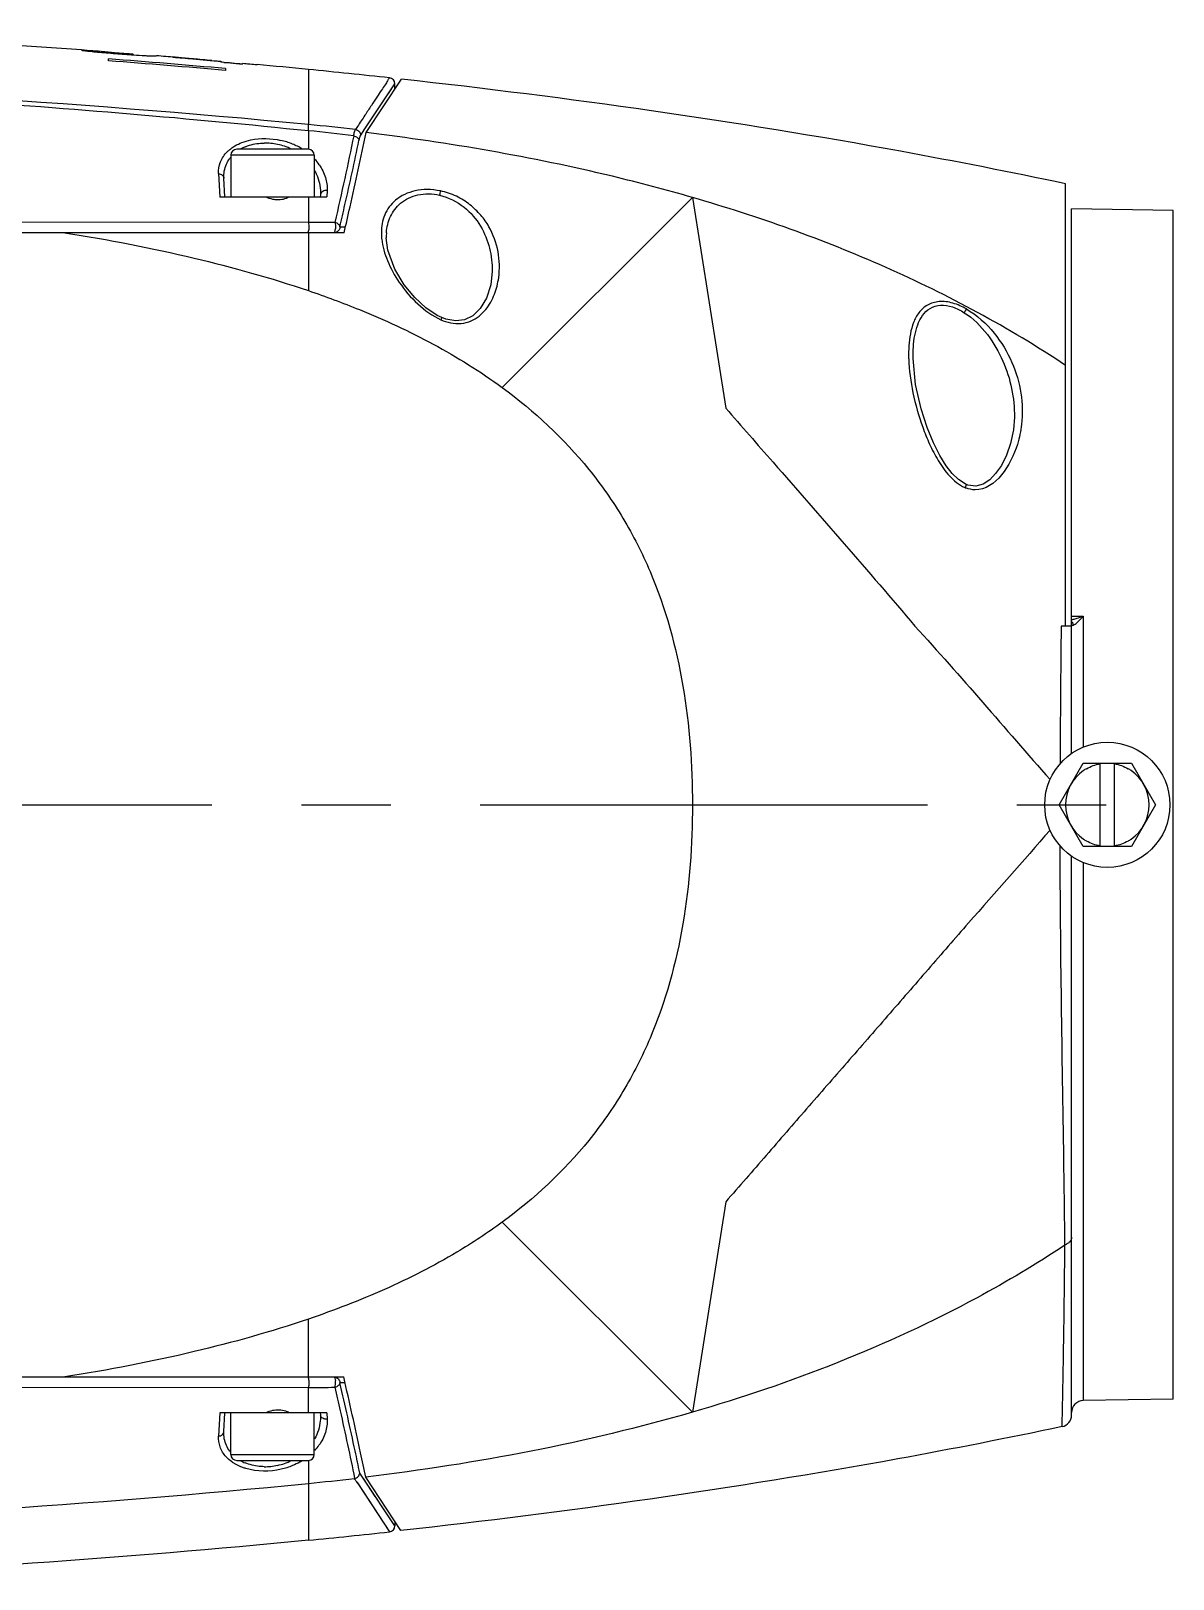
# Model space of a CAD drawing. Header units: millimetres. Extents: x 5828 to 6704, y 123 to 421.
# Drawn here: x 6408.7 to 6413.49, y 310.51 to 317 of the extents above; entities that cross this region are included whole.
import ezdxf

# ---------------------------------------------------------------- set-up
doc = ezdxf.new("R2010")
doc.units = ezdxf.units.MM
doc.linetypes.add('CENTER', pattern=[0.6, 0.375, -0.075, 0.075, -0.075])
doc.layers.add('中心线', color=7, linetype='Continuous')
doc.layers.add('外形图', color=7, linetype='Continuous')

msp = doc.modelspace()

# ---------------------------------------------------------------- linework, layer by layer
at = {"layer": '中心线', "linetype": 'CENTER', "ltscale": 5}
msp.add_line((6392.5806, 313.7555), (6436.3397, 313.7555), dxfattribs=at)
at = {"layer": '外形图', "color": 7, "linetype": 'Continuous'}
for p, q in [((6409.0021, 316.9111), (6409.0022, 316.9147)), ((6409.1243, 316.9056), (6409.1242, 316.9053)), ((6409.1243, 316.9016), (6409.1243, 316.9053)), ((6409.1243, 316.9053), (6409.1243, 316.902)), ((6409.0214, 316.8767), (6409.0214, 316.8847)), ((6409.1246, 316.9016), (6409.1245, 316.905)), ((6409.2232, 316.8977), (6409.2232, 316.8977)), ((6409.2232, 316.8973), (6409.2232, 316.8974)), ((6409.3426, 316.8877), (6409.3398, 316.888)), ((6409.3426, 316.8877), (6409.3398, 316.888)), ((6409.4553, 316.8777), (6409.4954, 316.8741)), ((6409.4953, 316.8704), (6409.4928, 316.8706)), ((6409.4954, 316.8707), (6409.4954, 316.8741)), ((6409.5049, 316.8699), (6409.4986, 316.8707)), ((6409.5049, 316.8699), (6409.4986, 316.8707)), ((6409.5049, 316.8699), (6409.5313, 316.8675)), ((6409.513, 316.8439), (6409.513, 316.8359)), ((6409.584, 316.8662), (6409.6044, 316.8643)), ((6409.6044, 316.8643), (6409.6451, 316.8606)), ((6409.8598, 316.8403), (6409.8598, 316.6095)), ((6410.0913, 316.5824), (6410.2225, 316.7802)), ((6410.1019, 316.5754), (6410.2498, 316.7996)), ((6410.1959, 316.7401), (6410.2225, 316.7802)), ((6410.2225, 316.7584), (6410.2225, 316.7802)), ((6409.8599, 316.5836), (6409.8599, 316.5055)), ((6410.0657, 316.6009), (6410.0575, 316.5886)), ((6410.0794, 316.5644), (6410.0922, 316.5838)), ((6409.5348, 316.4805), (6409.5348, 316.3055)), ((6409.8848, 316.4805), (6409.5348, 316.4805)), ((6409.8598, 316.5055), (6409.5598, 316.5055)), ((6409.8848, 316.4805), (6409.8848, 316.3055)), ((6409.4835, 316.4034), (6409.489, 316.3052)), ((6409.5098, 316.3055), (6409.5057, 316.3847)), ((6409.9385, 316.3322), (6409.9373, 316.3055)), ((6413.0348, 314.5055), (6413.0348, 316.3607)), ((6409.489, 316.3055), (6409.9373, 316.3055)), ((6409.8598, 316.3055), (6409.8598, 316.1989)), ((6409.9103, 316.3144), (6409.9098, 316.3055)), ((6411.4699, 316.3034), (6410.6725, 315.5061)), ((6411.4699, 316.3034), (6411.6098, 315.4201)), ((6409.8598, 316.1989), (6408.5879, 316.1995)), ((6413.0598, 313.9708), (6413.0598, 316.2555)), ((6413.4853, 316.2481), (6413.0598, 316.2555)), ((6413.4853, 311.2629), (6413.4853, 316.2481)), ((6410.01, 316.1555), (6394.859, 316.1555)), ((6409.8598, 316.1555), (6409.8598, 315.9125)), ((6409.992, 316.1805), (6410.0156, 316.1805)), ((6410.1866, 316.1334), (6410.1866, 316.1336)), ((6410.6306, 315.9938), (6410.6306, 315.9935)), ((6412.3955, 315.6276), (6412.3955, 315.6276)), ((6412.8199, 315.3815), (6412.8199, 315.3809)), ((6413.0598, 314.5055), (6413.0164, 314.5055)), ((6413.0598, 314.5476), (6413.109, 314.5476)), ((6413.109, 314.5474), (6413.109, 313.9978)), ((6413.0078, 313.7555), (6413.1088, 313.9305)), ((6413.1088, 313.9305), (6413.3109, 313.9305)), ((6413.1798, 313.5818), (6413.1798, 313.9292)), ((6413.2398, 313.5831), (6413.2398, 313.9279)), ((6413.3109, 313.9305), (6413.4119, 313.7555)), ((6413.1088, 313.5805), (6413.0078, 313.7555)), ((6413.4119, 313.7555), (6413.3109, 313.5805)), ((6413.0598, 311.196), (6413.0598, 313.5401)), ((6413.3109, 313.5805), (6413.1088, 313.5805)), ((6413.109, 313.5131), (6413.109, 311.2563)), ((6411.6098, 312.0908), (6411.4699, 311.2075)), ((6411.4699, 311.2075), (6410.6725, 312.0049)), ((6394.859, 311.3555), (6410.0082, 311.3555)), ((6410.0138, 311.3305), (6409.992, 311.3305)), ((6408.5879, 311.3114), (6409.8598, 311.3121)), ((6409.8598, 311.2055), (6409.8598, 311.312)), ((6413.4853, 311.2629), (6413.109, 311.2563)), ((6409.489, 311.2057), (6409.4835, 311.1075)), ((6409.9373, 311.2055), (6409.489, 311.2055)), ((6409.5057, 311.1262), (6409.5098, 311.2055)), ((6409.5348, 311.0305), (6409.5348, 311.2055)), ((6409.8848, 311.0305), (6409.8848, 311.2055)), ((6409.9098, 311.2055), (6409.9103, 311.1966)), ((6409.9373, 311.2055), (6409.9385, 311.1788)), ((6409.5348, 311.0305), (6409.8848, 311.0305)), ((6409.5598, 311.0055), (6409.8598, 311.0055)), ((6409.8599, 311.0055), (6409.8598, 310.6707)), ((6410.0925, 310.9267), (6410.0754, 310.9526)), ((6410.2481, 310.7112), (6410.1002, 310.9354)), ((6410.0656, 310.9111), (6410.2002, 310.7059)), ((6410.1403, 310.8546), (6410.0909, 310.9292)), ((6410.2225, 310.7308), (6410.0925, 310.9267)), ((6410.2225, 310.7498), (6410.2225, 310.7308))]:
    msp.add_line(p, q, dxfattribs=at)
for points in [[(6410.4196, 315.7995), (6410.4003, 315.8087), (6410.3524, 315.8406), (6410.306, 315.8836), (6410.2622, 315.9371), (6410.2229, 316.0021), (6410.1932, 316.0827), (6410.1866, 316.1334)], [(6410.6306, 315.9938), (6410.6242, 315.9364), (6410.6062, 315.8808), (6410.5799, 315.837), (6410.5491, 315.8075), (6410.5149, 315.7906), (6410.4777, 315.7858), (6410.4369, 315.7931), (6410.4196, 315.7995)], [(6412.6194, 315.0992), (6412.6137, 315.1018), (6412.5852, 315.1204), (6412.559, 315.1459), (6412.5342, 315.1777), (6412.5073, 315.2209), (6412.4805, 315.2739), (6412.4544, 315.3379), (6412.4289, 315.4172), (6412.4061, 315.5193), (6412.3955, 315.6276)], [(6412.8199, 315.3815), (6412.8159, 315.328), (6412.8042, 315.2709), (6412.7872, 315.2218), (6412.7658, 315.1793), (6412.7416, 315.1448), (6412.7165, 315.1193), (6412.6891, 315.1014), (6412.6581, 315.0927), (6412.6252, 315.0971), (6412.6194, 315.0992)], [(6410.0646, 310.9122), (6410.0989, 310.8595), (6410.2002, 310.7059)]]:
    msp.add_lwpolyline(points, dxfattribs=at)
msp.add_circle((6413.2098, 313.7555), 0.2625, dxfattribs=at)
for centre, radius, start, end in [((6405.403, 269.2217), 47.8291, 85.7967, 87.4059), ((6406.0705, 277.8478), 39.1767, 85.70833, 85.84553), ((6405.9788, 277.2645), 39.7369, 84.89733, 85.60861), ((6405.9791, 277.2683), 39.7251, 84.89626, 85.60776), ((6409.0564, 313.5467), 3.3533, 85.15322, 85.97783), ((6406.0298, 277.8509), 39.1757, 85.10153, 85.22394), ((6409.0557, 313.5386), 3.3614, 84.49113, 85.10419), ((6406.062, 278.2258), 38.8005, 84.9828, 85.10179), ((6406.064, 278.2469), 38.7782, 84.92721, 85.10192), ((6405.732, 274.5621), 42.4754, 84.79675, 84.91696), ((6406.2413, 280.1948), 36.8237, 84.36063, 84.69621), ((6406.4242, 282.0401), 34.9694, 83.80103, 84.36177), ((6410.1975, 316.7802), 0.025, 0.00138, 83.79842), ((6408.8402, 306.0242), 10.6342, 83.42661, 84.49772), ((6408.7519, 305.7919), 10.8482, 83.12797, 84.13769), ((6409.6634, 316.3515), 0.178, 112.60177, 119.96782), ((6409.6781, 316.2836), 0.2481, 77.69161, 90.72763), ((6409.6775, 316.2804), 0.2514, 71.01743, 77.72166), ((6409.6774, 316.2458), 0.3046, 67.69808, 77.35521), ((6409.6785, 316.283), 0.2486, 63.52785, 71.02706), ((6409.6851, 316.2647), 0.2842, 58.34026, 67.69217), ((6409.6349, 316.3887), 0.1308, 140.31498, 143.28173), ((6409.5598, 316.4805), 0.025, 90, 180), ((6409.8598, 316.4805), 0.025, 0, 90), ((6409.7261, 316.3155), 0.2186, 35.01869, 42.48576), ((6414.7812, 315.4161), 4.4624, 168.17057, 168.40547), ((6409.9253, 316.3136), 0.015, 168.87495, 176.97471), ((6410.41, 316.1563), 0.2442, 179.91238, 185.20945), ((6410.4306, 316.1579), 0.2648, 185.15554, 186.25788), ((6410.4313, 316.1381), 0.2447, 175.87193, 181.04836), ((6414.2479, 314.8872), 1.8851, 149.79375, 150.33645), ((6413.026, 315.6488), 0.6496, 181.69203, 181.99535), ((6412.7546, 315.3722), 0.3192, 243.41665, 243.85779), ((6412.6582, 315.1933), 0.1164, 247.64584, 248.91496), ((6466.5353, 313.8026), 53.5235, 179.24758, 179.86582), ((6413.0393, 314.5056), 0.0282, 7.7558, 19.77426), ((6413.2098, 313.7555), 0.175, 124.86379, 235.13621), ((6413.21, 313.7552), 0.1753, 119.90232, 124.86754), ((6413.2097, 313.7553), 0.1753, 55.1333, 60.09714), ((6413.2098, 313.7555), 0.175, 304.86379, 55.13621), ((6413.21, 313.7557), 0.1753, 235.1333, 240.09713), ((6413.2097, 313.7557), 0.1753, 299.90287, 304.8667), ((6413.1098, 311.2064), 0.05, 91, 180), ((6409.9253, 311.1974), 0.015, 183.02541, 191.14179), ((6413.0098, 311.196), 0.05, 281.88842, 0.01782), ((6409.7257, 311.1957), 0.219, 317.48091, 324.66777), ((6409.6349, 311.1223), 0.1308, 216.76347, 219.70031), ((6409.5598, 311.0305), 0.025, 180, 270), ((6409.6636, 311.1598), 0.1784, 240.03903, 247.38546), ((6409.6785, 311.2279), 0.2486, 288.94433, 296.47158), ((6409.8598, 311.0305), 0.025, 270, 0), ((6409.6436, 311.1478), 0.1814, 238.75899, 239.65705), ((6409.6781, 311.2273), 0.2481, 269.24425, 282.2796), ((6409.6775, 311.2308), 0.2517, 282.25223, 288.952), ((6408.7985, 321.712), 10.855, 275.61084, 276.63734), ((6408.4686, 309.8639), 1.9097, 33.25391, 33.92508), ((6406.4242, 345.4708), 34.9694, 275.63824, 276.19897), ((6410.1975, 310.7308), 0.025, 276.20158, 359.99893)]:
    msp.add_arc(centre, radius, start, end, dxfattribs=at)
for points, knots in [([(6409.8598, 316.6095), (6408.8638, 316.7047), (6406.865, 316.823), (6402.8663, 316.8946), (6399.8671, 316.9156), (6397.8689, 316.8875)], [0, 0, 0, 0, 0.250185, 0.500313, 1, 1, 1, 1]), ([(6408.9086, 316.9216), (6408.9086, 316.9216), (6408.9087, 316.9215), (6408.9087, 316.9215), (6408.9088, 316.9215)], [0, 0, 0, 0, 0.358529, 1, 1, 1, 1]), ([(6408.9088, 316.9215), (6408.9101, 316.9208), (6408.9156, 316.9203), (6408.9277, 316.9182), (6408.9489, 316.9161), (6408.978, 316.9132), (6409.0131, 316.9101), (6409.0636, 316.906), (6409.1021, 316.9031), (6409.1277, 316.9014)], [0, 0, 0, 0, 0.020237, 0.0736, 0.16953, 0.308487, 0.473655, 0.649531, 1, 1, 1, 1]), ([(6409.1243, 316.9049), (6409.1228, 316.9045), (6409.1163, 316.9051), (6409.1018, 316.9055), (6409.0796, 316.9073), (6409.0542, 316.9092), (6409.0309, 316.9111), (6409.014, 316.9131), (6409.0049, 316.9136), (6409.0022, 316.9147)], [0, 0, 0, 0, 0.035732, 0.158076, 0.357155, 0.578965, 0.782908, 0.928497, 1, 1, 1, 1]), ([(6409.1242, 316.9053), (6409.1242, 316.9052), (6409.1244, 316.9052), (6409.1245, 316.9051), (6409.1245, 316.905)], [0, 0, 0, 0, 0.484383, 1, 1, 1, 1]), ([(6397.8657, 316.8709), (6398.8648, 316.8855), (6400.3641, 316.892), (6402.3633, 316.8796), (6403.8636, 316.8615), (6405.3642, 316.837), (6406.8648, 316.7957), (6408.3643, 316.7188), (6409.3622, 316.6361), (6409.8599, 316.5836)], [0, 0, 0, 0, 0.249745, 0.374704, 0.499707, 0.624748, 0.749819, 0.874905, 1, 1, 1, 1]), ([(6409.1245, 316.905), (6409.1245, 316.905), (6409.1244, 316.9049), (6409.1243, 316.9049), (6409.1243, 316.9049)], [0, 0, 0, 0, 0.309274, 1, 1, 1, 1]), ([(6409.1277, 316.9014), (6409.1432, 316.9003), (6409.1647, 316.899), (6409.1908, 316.8976), (6409.2047, 316.8971), (6409.2141, 316.8967), (6409.2198, 316.897), (6409.2222, 316.8967), (6409.2232, 316.8972), (6409.2232, 316.8974)], [0, 0, 0, 0, 0.485998, 0.67548, 0.820266, 0.918573, 0.974011, 0.995674, 1, 1, 1, 1]), ([(6409.2916, 316.8917), (6409.2916, 316.8916), (6409.2916, 316.8912), (6409.2915, 316.8908), (6409.2915, 316.8905)], [0, 0, 0, 0, 0.407616, 1, 1, 1, 1]), ([(6409.645, 316.8594), (6409.645, 316.8596), (6409.645, 316.86), (6409.6451, 316.8604), (6409.6451, 316.8606)], [0, 0, 0, 0, 0.592772, 1, 1, 1, 1]), ([(6410.2002, 316.805), (6410.1998, 316.8051), (6410.1987, 316.8037), (6410.1971, 316.8015), (6410.1946, 316.7973), (6410.1911, 316.7916), (6410.1866, 316.7843), (6410.1782, 316.7714), (6410.1648, 316.7514), (6410.1457, 316.7226), (6410.1226, 316.6875), (6410.0956, 316.6462), (6410.0761, 316.6167), (6410.0657, 316.6009)], [0, 0, 0, 0, 0.00539, 0.017482, 0.036958, 0.064123, 0.099251, 0.142519, 0.253061, 0.394703, 0.566662, 0.768463, 1, 1, 1, 1]), ([(6413.0348, 316.3608), (6412.8049, 316.4094), (6411.8824, 316.5907), (6410.9505, 316.7224), (6410.2498, 316.7996)], [0, 0, 0, 0, 0.250068, 1, 1, 1, 1]), ([(6409.8599, 316.5836), (6409.86, 316.5865), (6409.8601, 316.5951), (6409.8603, 316.6037), (6409.8598, 316.6095)], [0, 0, 0, 0, 0.327313, 1, 1, 1, 1]), ([(6410.0498, 316.562), (6410.0509, 316.5674), (6410.0528, 316.5764), (6410.0557, 316.5853), (6410.0575, 316.5885)], [0, 0, 0, 0, 0.602256, 1, 1, 1, 1]), ([(6410.0575, 316.5885), (6410.0632, 316.5877), (6410.0744, 316.5819), (6410.0792, 316.5702), (6410.0794, 316.5644)], [0, 0, 0, 0, 0.500391, 1, 1, 1, 1]), ([(6409.5433, 316.5143), (6409.5461, 316.5162), (6409.5582, 316.5238), (6409.5712, 316.5299), (6409.5814, 316.5338)], [0, 0, 0, 0, 0.238352, 1, 1, 1, 1]), ([(6409.5814, 316.5338), (6409.5932, 316.5384), (6409.646, 316.5537), (6409.7031, 316.5522), (6409.7441, 316.543)], [0, 0, 0, 0, 0.23186, 1, 1, 1, 1]), ([(6409.595, 316.5158), (6409.6009, 316.5183), (6409.6266, 316.5275), (6409.6541, 316.5314), (6409.675, 316.5317)], [0, 0, 0, 0, 0.236086, 1, 1, 1, 1]), ([(6410.0498, 316.562), (6410.0377, 316.5023), (6410.0123, 316.3811), (6409.9849, 316.2603), (6409.9714, 316.1988)], [0, 0, 0, 0, 0.491435, 1, 1, 1, 1]), ([(6409.992, 316.1805), (6409.9991, 316.2115), (6410.0267, 316.3319), (6410.0536, 316.4525), (6410.0721, 316.5424)], [0, 0, 0, 0, 0.257092, 1, 1, 1, 1]), ([(6410.01, 316.1555), (6410.0181, 316.1917), (6410.0498, 316.3314), (6410.0808, 316.4713), (6410.1019, 316.5754)], [0, 0, 0, 0, 0.258849, 1, 1, 1, 1]), ([(6410.0498, 316.562), (6410.0553, 316.5611), (6410.0654, 316.5569), (6410.0715, 316.5472), (6410.0721, 316.5424)], [0, 0, 0, 0, 0.533625, 1, 1, 1, 1]), ([(6410.0721, 316.5424), (6410.073, 316.547), (6410.0749, 316.5545), (6410.0777, 316.5619), (6410.0794, 316.5644)], [0, 0, 0, 0, 0.599716, 1, 1, 1, 1]), ([(6411.4699, 316.3034), (6411.3589, 316.3356), (6410.9089, 316.4542), (6410.449, 316.5333), (6410.1019, 316.5755)], [0, 0, 0, 0, 0.248346, 1, 1, 1, 1]), ([(6409.4835, 316.4034), (6409.4826, 316.4199), (6409.4877, 316.4549), (6409.508, 316.4838), (6409.5206, 316.4961)], [0, 0, 0, 0, 0.48368, 1, 1, 1, 1]), ([(6409.5206, 316.4961), (6409.5223, 316.4977), (6409.5294, 316.5043), (6409.5372, 316.5103), (6409.5433, 316.5143)], [0, 0, 0, 0, 0.241595, 1, 1, 1, 1]), ([(6409.4835, 316.4034), (6409.489, 316.403), (6409.4996, 316.3996), (6409.5054, 316.3895), (6409.5057, 316.3847)], [0, 0, 0, 0, 0.53564, 1, 1, 1, 1]), ([(6409.8859, 316.4153), (6409.8903, 316.4074), (6409.9054, 316.3759), (6409.9116, 316.3401), (6409.9103, 316.3144)], [0, 0, 0, 0, 0.260932, 1, 1, 1, 1]), ([(6409.9051, 316.4409), (6409.9165, 316.4246), (6409.9342, 316.3897), (6409.9394, 316.3507), (6409.9385, 316.3322)], [0, 0, 0, 0, 0.51796, 1, 1, 1, 1]), ([(6409.9385, 316.3322), (6409.9323, 316.3329), (6409.9201, 316.3313), (6409.9115, 316.3215), (6409.9105, 316.3165)], [0, 0, 0, 0, 0.550126, 1, 1, 1, 1]), ([(6410.4135, 316.331), (6410.3955, 316.3343), (6410.3598, 316.3386), (6410.2938, 316.3318), (6410.2243, 316.3004), (6410.1745, 316.2329), (6410.1659, 316.1815), (6410.1659, 316.1567)], [0, 0, 0, 0, 0.157473, 0.30728, 0.566302, 0.786521, 1, 1, 1, 1]), ([(6410.1872, 316.1557), (6410.1889, 316.1787), (6410.1994, 316.2253), (6410.2448, 316.2859), (6410.3208, 316.3215), (6410.3801, 316.3198), (6410.4098, 316.313)], [0, 0, 0, 0, 0.222255, 0.449163, 0.705834, 1, 1, 1, 1]), ([(6410.6578, 315.9674), (6410.6627, 316.0033), (6410.6609, 316.078), (6410.6285, 316.1674), (6410.5835, 316.2315), (6410.5377, 316.2754), (6410.4806, 316.3114), (6410.4365, 316.3258), (6410.4135, 316.331)], [0, 0, 0, 0, 0.225997, 0.458652, 0.582149, 0.713086, 0.852777, 1, 1, 1, 1]), ([(6409.7098, 316.2968), (6409.7162, 316.2957), (6409.7397, 316.293), (6409.7644, 316.2975), (6409.7797, 316.3055)], [0, 0, 0, 0, 0.271105, 1, 1, 1, 1]), ([(6410.4098, 316.313), (6410.447, 316.3045), (6410.5151, 316.2699), (6410.5854, 316.1871), (6410.6237, 316.0923), (6410.6311, 316.0262), (6410.6306, 315.9938)], [0, 0, 0, 0, 0.274214, 0.52792, 0.766898, 1, 1, 1, 1]), ([(6413.0348, 315.5991), (6412.796, 315.7579), (6412.2878, 316.031), (6411.7456, 316.2236), (6411.4699, 316.3034)], [0, 0, 0, 0, 0.499779, 1, 1, 1, 1]), ([(6409.8598, 316.199), (6409.8618, 316.1911), (6409.8622, 316.1793), (6409.8607, 316.1653), (6409.8593, 316.1592), (6409.8579, 316.1569)], [0, 0, 0, 0, 0.577556, 0.807716, 1, 1, 1, 1]), ([(6409.9714, 316.1988), (6409.9719, 316.1969), (6409.9734, 316.1878), (6409.9735, 316.1786), (6409.9729, 316.1714)], [0, 0, 0, 0, 0.214705, 1, 1, 1, 1]), ([(6409.9714, 316.1988), (6409.9764, 316.1977), (6409.9855, 316.1936), (6409.9913, 316.1849), (6409.992, 316.1805)], [0, 0, 0, 0, 0.531251, 1, 1, 1, 1]), ([(6408.8388, 316.1555), (6409.0206, 316.1262), (6409.3648, 316.0604), (6409.7027, 315.966), (6409.8598, 315.9125)], [0, 0, 0, 0, 0.525949, 1, 1, 1, 1]), ([(6409.9675, 316.1555), (6409.969, 316.1555), (6409.9715, 316.1612), (6409.9721, 316.1652), (6409.9726, 316.1684)], [0, 0, 0, 0, 0.319839, 1, 1, 1, 1]), ([(6410.1674, 316.1291), (6410.1708, 316.098), (6410.1894, 316.0336), (6410.2594, 315.9077), (6410.345, 315.8234), (6410.4159, 315.7905)], [0, 0, 0, 0, 0.216522, 0.457435, 1, 1, 1, 1]), ([(6410.4554, 315.7779), (6410.4703, 315.7749), (6410.5002, 315.7726), (6410.5548, 315.7863), (6410.6068, 315.8295), (6410.6426, 315.8959), (6410.6545, 315.9436), (6410.6578, 315.9674)], [0, 0, 0, 0, 0.146137, 0.282994, 0.532142, 0.768501, 1, 1, 1, 1]), ([(6409.8598, 315.9126), (6409.9318, 315.888), (6410.1101, 315.8217), (6410.3867, 315.6945), (6410.5808, 315.5734), (6410.6725, 315.5061)], [0, 0, 0, 0, 0.250164, 0.625661, 1, 1, 1, 1]), ([(6412.6187, 315.8356), (6412.6007, 315.8455), (6412.5642, 315.8625), (6412.5064, 315.8706), (6412.4544, 315.8557), (6412.4177, 315.8215), (6412.3954, 315.7787), (6412.378, 315.7146), (6412.3758, 315.6637), (6412.3768, 315.6296)], [0, 0, 0, 0, 0.148237, 0.287388, 0.410609, 0.52416, 0.637494, 0.754361, 1, 1, 1, 1]), ([(6412.3955, 315.6276), (6412.3949, 315.6601), (6412.3973, 315.7083), (6412.4129, 315.7691), (6412.4327, 315.8094), (6412.465, 315.8417), (6412.5117, 315.8554), (6412.5626, 315.8462), (6412.5944, 315.83), (6412.6098, 315.8201)], [0, 0, 0, 0, 0.254514, 0.375101, 0.490676, 0.603636, 0.722686, 0.856308, 1, 1, 1, 1]), ([(6412.6098, 315.8201), (6412.6475, 315.7962), (6412.7107, 315.7326), (6412.7953, 315.5871), (6412.8212, 315.4617), (6412.8199, 315.3815)], [0, 0, 0, 0, 0.266524, 0.521578, 1, 1, 1, 1]), ([(6412.6187, 315.8356), (6412.6635, 315.8101), (6412.7387, 315.7411), (6412.8139, 315.6165), (6412.8527, 315.4844), (6412.8548, 315.3948), (6412.85, 315.3516)], [0, 0, 0, 0, 0.274462, 0.529266, 0.768234, 1, 1, 1, 1]), ([(6410.4159, 315.7905), (6410.4165, 315.7919), (6410.4173, 315.7941), (6410.4188, 315.797), (6410.419, 315.7985), (6410.4197, 315.7994), (6410.4196, 315.7995)], [0, 0, 0, 0, 0.452296, 0.768787, 0.946166, 1, 1, 1, 1]), ([(6412.3769, 315.6262), (6412.3786, 315.5785), (6412.3922, 315.4813), (6412.4257, 315.3624), (6412.4637, 315.2682), (6412.4933, 315.2103), (6412.5221, 315.1663), (6412.5469, 315.135), (6412.5759, 315.1065), (6412.5996, 315.0929), (6412.6117, 315.0868)], [0, 0, 0, 0, 0.235136, 0.481243, 0.607578, 0.735957, 0.800951, 0.866612, 0.932926, 1, 1, 1, 1]), ([(6410.6725, 315.5061), (6410.8067, 315.4075), (6410.9925, 315.2348), (6411.184, 314.9607), (6411.3351, 314.6621), (6411.4469, 314.2563), (6411.4699, 313.9222), (6411.4699, 313.7555)], [0, 0, 0, 0, 0.249757, 0.374923, 0.500096, 0.750006, 1, 1, 1, 1]), ([(6411.6098, 315.4201), (6411.6755, 315.3438), (6411.8426, 315.1549), (6412.1066, 314.8498), (6412.3054, 314.6214), (6412.4028, 314.5055)], [0, 0, 0, 0, 0.249588, 0.62479, 1, 1, 1, 1]), ([(6412.85, 315.3516), (6412.8468, 315.3232), (6412.8261, 315.2148), (6412.7423, 315.077), (6412.6556, 315.0771)], [0, 0, 0, 0, 0.2475, 1, 1, 1, 1]), ([(6412.6139, 315.0857), (6412.6148, 315.0877), (6412.616, 315.0912), (6412.6182, 315.0956), (6412.6185, 315.0979), (6412.6195, 315.0991), (6412.6194, 315.0992)], [0, 0, 0, 0, 0.451674, 0.772584, 0.948619, 1, 1, 1, 1]), ([(6412.4028, 314.5055), (6412.499, 314.3999), (6412.6885, 314.1856), (6412.8749, 313.9688), (6412.9697, 313.8616)], [0, 0, 0, 0, 0.499541, 1, 1, 1, 1]), ([(6413.0598, 314.5055), (6413.0598, 314.5058), (6413.0607, 314.5076), (6413.0629, 314.5081), (6413.0645, 314.5086)], [0, 0, 0, 0, 0.14613, 1, 1, 1, 1]), ([(6413.0672, 314.5094), (6413.0679, 314.5096), (6413.0709, 314.5106), (6413.0736, 314.5124), (6413.0756, 314.5139)], [0, 0, 0, 0, 0.215041, 1, 1, 1, 1]), ([(6413.0746, 314.5359), (6413.0775, 314.5367), (6413.089, 314.5402), (6413.1004, 314.5444), (6413.109, 314.5476)], [0, 0, 0, 0, 0.244596, 1, 1, 1, 1]), ([(6413.0831, 314.5201), (6413.0852, 314.5221), (6413.0943, 314.5308), (6413.1027, 314.5402), (6413.109, 314.5476)], [0, 0, 0, 0, 0.233482, 1, 1, 1, 1]), ([(6411.4699, 313.7555), (6411.4699, 313.5888), (6411.4469, 313.2547), (6411.3351, 312.8488), (6411.184, 312.5503), (6410.9925, 312.2761), (6410.8067, 312.1034), (6410.6725, 312.0049)], [0, 0, 0, 0, 0.249994, 0.499904, 0.625077, 0.750243, 1, 1, 1, 1]), ([(6412.9695, 313.6499), (6412.8571, 313.5187), (6412.6842, 313.3258), (6412.4581, 313.065), (6412.2886, 312.8698), (6412.1187, 312.6749), (6411.9485, 312.4804), (6411.7796, 312.2851), (6411.667, 312.155), (6411.6098, 312.0908)], [0, 0, 0, 0, 0.250567, 0.375606, 0.500564, 0.625517, 0.750486, 0.875368, 1, 1, 1, 1]), ([(6413.032, 311.9083), (6413.0307, 312.0283), (6413.0232, 312.5866), (6413.0128, 313.1448), (6413.0119, 313.583)], [0, 0, 0, 0, 0.215108, 1, 1, 1, 1]), ([(6410.6725, 312.0049), (6410.6113, 311.96), (6410.4526, 311.8552), (6410.1809, 311.7174), (6409.9678, 311.6352), (6409.8598, 311.5984)], [0, 0, 0, 0, 0.249584, 0.624663, 1, 1, 1, 1]), ([(6413.032, 311.9083), (6412.9126, 311.8293), (6412.6048, 311.6456), (6412.0834, 311.4058), (6411.6761, 311.2674), (6411.4699, 311.2075)], [0, 0, 0, 0, 0.250001, 0.624955, 1, 1, 1, 1]), ([(6413.0201, 311.1471), (6413.0199, 311.147), (6413.0205, 311.1488), (6413.02, 311.1504), (6413.0204, 311.1547), (6413.0204, 311.1599), (6413.0206, 311.167), (6413.0209, 311.1794), (6413.0213, 311.1987), (6413.0219, 311.2265), (6413.0226, 311.2603), (6413.0234, 311.3002), (6413.0243, 311.3459), (6413.0252, 311.3975), (6413.0265, 311.4775), (6413.0283, 311.5911), (6413.0303, 311.7429), (6413.0314, 311.851), (6413.0319, 311.9083)], [0, 0, 0, 0, 0.001015, 0.004068, 0.009159, 0.01629, 0.025458, 0.036659, 0.065138, 0.101664, 0.146153, 0.198517, 0.258664, 0.326461, 0.401753, 0.574107, 0.774185, 1, 1, 1, 1]), ([(6413.0598, 311.9416), (6413.0598, 311.9349), (6413.0548, 311.9241), (6413.043, 311.9147), (6413.0359, 311.9104), (6413.032, 311.9083)], [0, 0, 0, 0, 0.444358, 0.705507, 1, 1, 1, 1]), ([(6409.8598, 311.5985), (6409.7027, 311.5449), (6409.3648, 311.4506), (6409.0206, 311.3847), (6408.8388, 311.3555)], [0, 0, 0, 0, 0.474051, 1, 1, 1, 1]), ([(6409.8599, 311.3555), (6409.8599, 311.375), (6409.8598, 311.456), (6409.8598, 311.5369), (6409.8598, 311.5984)], [0, 0, 0, 0, 0.240849, 1, 1, 1, 1]), ([(6409.8559, 311.3555), (6409.8572, 311.3555), (6409.8597, 311.3509), (6409.8603, 311.3474), (6409.8607, 311.3448)], [0, 0, 0, 0, 0.324038, 1, 1, 1, 1]), ([(6409.8607, 311.3448), (6409.8616, 311.3391), (6409.862, 311.3281), (6409.8611, 311.3171), (6409.8598, 311.312)], [0, 0, 0, 0, 0.520031, 1, 1, 1, 1]), ([(6409.9675, 311.3555), (6409.9728, 311.3555), (6409.9837, 311.3517), (6409.9899, 311.342), (6409.9912, 311.3368)], [0, 0, 0, 0, 0.498006, 1, 1, 1, 1]), ([(6409.9675, 311.3555), (6409.9693, 311.3555), (6409.9719, 311.3482), (6409.9725, 311.3435), (6409.9729, 311.3396)], [0, 0, 0, 0, 0.316799, 1, 1, 1, 1]), ([(6409.9714, 311.3121), (6409.9719, 311.314), (6409.9734, 311.3231), (6409.9735, 311.3324), (6409.9729, 311.3396)], [0, 0, 0, 0, 0.214763, 1, 1, 1, 1]), ([(6409.992, 311.3305), (6409.9913, 311.3262), (6409.9856, 311.3174), (6409.9765, 311.3133), (6409.9714, 311.3121)], [0, 0, 0, 0, 0.455807, 1, 1, 1, 1]), ([(6410.0754, 310.9526), (6410.0691, 310.9834), (6410.0426, 311.1097), (6410.0141, 311.2355), (6409.992, 311.3305)], [0, 0, 0, 0, 0.244197, 1, 1, 1, 1]), ([(6410.1002, 310.9354), (6410.0932, 310.9695), (6410.064, 311.1098), (6410.032, 311.2496), (6410.0082, 311.3555)], [0, 0, 0, 0, 0.242912, 1, 1, 1, 1]), ([(6409.9714, 311.3121), (6409.9787, 311.2793), (6410.0071, 311.1521), (6410.0347, 311.0247), (6410.0537, 310.9298)], [0, 0, 0, 0, 0.257681, 1, 1, 1, 1]), ([(6409.7797, 311.2055), (6409.7749, 311.208), (6409.7528, 311.2169), (6409.7279, 311.2173), (6409.7098, 311.2142)], [0, 0, 0, 0, 0.226718, 1, 1, 1, 1]), ([(6409.9103, 311.1966), (6409.9107, 311.1881), (6409.91, 311.1533), (6409.8988, 311.1189), (6409.886, 311.0959)], [0, 0, 0, 0, 0.243726, 1, 1, 1, 1]), ([(6409.9385, 311.1788), (6409.9323, 311.178), (6409.9201, 311.1796), (6409.9115, 311.1894), (6409.9105, 311.1945)], [0, 0, 0, 0, 0.550134, 1, 1, 1, 1]), ([(6411.4699, 311.2076), (6411.2474, 311.1432), (6410.7936, 311.0345), (6410.3327, 310.9635), (6410.1002, 310.9354)], [0, 0, 0, 0, 0.497299, 1, 1, 1, 1]), ([(6409.4835, 311.1075), (6409.489, 311.1079), (6409.4996, 311.1113), (6409.5054, 311.1215), (6409.5057, 311.1262)], [0, 0, 0, 0, 0.535651, 1, 1, 1, 1]), ([(6409.9385, 311.1788), (6409.9394, 311.1601), (6409.934, 311.1207), (6409.916, 311.0855), (6409.9044, 311.0691)], [0, 0, 0, 0, 0.481747, 1, 1, 1, 1]), ([(6413.0201, 311.1471), (6412.7912, 311.0988), (6411.873, 310.9189), (6410.9455, 310.7879), (6410.2481, 310.7112)], [0, 0, 0, 0, 0.250065, 1, 1, 1, 1]), ([(6409.5152, 311.0205), (6409.5042, 311.0324), (6409.4869, 311.0599), (6409.4826, 311.0922), (6409.4835, 311.1075)], [0, 0, 0, 0, 0.513116, 1, 1, 1, 1]), ([(6409.5495, 310.9927), (6409.5461, 310.9947), (6409.5338, 311.0028), (6409.5225, 311.0125), (6409.5152, 311.0205)], [0, 0, 0, 0, 0.26385, 1, 1, 1, 1]), ([(6409.8344, 311.0045), (6409.8312, 311.0025), (6409.818, 310.9947), (6409.8041, 310.988), (6409.7934, 310.9835)], [0, 0, 0, 0, 0.24331, 1, 1, 1, 1]), ([(6409.5979, 310.9715), (6409.5937, 310.9728), (6409.5778, 310.978), (6409.5625, 310.985), (6409.5519, 310.9913)], [0, 0, 0, 0, 0.263006, 1, 1, 1, 1]), ([(6409.6748, 310.9792), (6409.6677, 310.9793), (6409.6405, 310.9809), (6409.6135, 310.9874), (6409.595, 310.9952)], [0, 0, 0, 0, 0.263221, 1, 1, 1, 1]), ([(6409.7934, 310.9835), (6409.778, 310.9772), (6409.7151, 310.9572), (6409.6451, 310.9573), (6409.5979, 310.9715)], [0, 0, 0, 0, 0.251791, 1, 1, 1, 1]), ([(6410.0532, 310.9298), (6410.0589, 310.9307), (6410.0698, 310.936), (6410.0749, 310.9472), (6410.0754, 310.9526)], [0, 0, 0, 0, 0.514117, 1, 1, 1, 1]), ([(6397.8598, 310.6282), (6399.0441, 310.6116), (6400.7309, 310.6083), (6402.8957, 310.6285), (6404.3385, 310.648), (6405.734, 310.6744), (6407.5706, 310.7331), (6408.9441, 310.8191), (6409.8599, 310.909)], [0, 0, 0, 0, 0.295924, 0.421386, 0.540874, 0.656426, 0.770096, 1, 1, 1, 1])]:
    msp.add_open_spline(points, degree=3, knots=knots, dxfattribs=at)
for points in [[(6409.301, 316.8913), (6409.2751, 316.8934), (6409.2492, 316.8956), (6409.2233, 316.8977)], [(6409.4929, 316.8732), (6409.4929, 316.8723), (6409.4927, 316.8715), (6409.4927, 316.8706)], [(6409.5313, 316.8675), (6409.5488, 316.8659), (6409.5664, 316.8643), (6409.584, 316.8627)], [(6409.5839, 316.8624), (6409.5839, 316.8633), (6409.5841, 316.8641), (6409.5841, 316.865)], [(6409.6451, 316.8594), (6409.6247, 316.8613), (6409.6044, 316.8631), (6409.584, 316.865)], [(6409.516, 316.4428), (6409.5198, 316.4513), (6409.5245, 316.4594), (6409.5301, 316.4669)], [(6409.5057, 316.3847), (6409.5046, 316.4043), (6409.508, 316.4248), (6409.516, 316.4428)], [(6409.6795, 316.3055), (6409.6893, 316.3015), (6409.6995, 316.2986), (6409.7098, 316.2968)], [(6409.9714, 316.1988), (6409.9342, 316.199), (6409.897, 316.1989), (6409.8598, 316.199)], [(6409.9729, 316.1714), (6409.9728, 316.1704), (6409.9727, 316.1694), (6409.9725, 316.1685)], [(6409.9885, 316.1676), (6409.9858, 316.163), (6409.9813, 316.1591), (6409.9763, 316.1572)], [(6409.992, 316.1805), (6409.992, 316.176), (6409.9907, 316.1715), (6409.9885, 316.1676)], [(6410.4159, 315.7905), (6410.4285, 315.7847), (6410.4419, 315.7806), (6410.4554, 315.7779)], [(6412.6556, 315.0771), (6412.6423, 315.0771), (6412.6288, 315.0799), (6412.6163, 315.0847)], [(6413.0598, 314.5322), (6413.0648, 314.5332), (6413.0697, 314.5345), (6413.0746, 314.5359)], [(6413.0598, 314.5246), (6413.0625, 314.522), (6413.0646, 314.5187), (6413.0658, 314.5151)], [(6413.0645, 314.5086), (6413.0654, 314.5089), (6413.0663, 314.5092), (6413.0672, 314.5094)], [(6413.0756, 314.5139), (6413.0782, 314.5158), (6413.0807, 314.5179), (6413.0831, 314.5201)], [(6413.1226, 313.9072), (6413.1402, 313.9173), (6413.1598, 313.9247), (6413.1798, 313.9279)], [(6413.2398, 313.9279), (6413.2598, 313.9247), (6413.2795, 313.9173), (6413.297, 313.9072)], [(6413.1798, 313.5831), (6413.1598, 313.5863), (6413.1402, 313.5937), (6413.1226, 313.6038)], [(6413.297, 313.6038), (6413.2795, 313.5937), (6413.2598, 313.5863), (6413.2398, 313.5831)], [(6409.9912, 311.3368), (6409.9917, 311.3348), (6409.992, 311.3326), (6409.992, 311.3305)], [(6409.8598, 311.312), (6409.897, 311.3121), (6409.9342, 311.312), (6409.9714, 311.3121)], [(6409.7098, 311.2142), (6409.6995, 311.2124), (6409.6893, 311.2094), (6409.6795, 311.2055)], [(6409.516, 311.0681), (6409.5081, 311.0861), (6409.5046, 311.1066), (6409.5057, 311.1263)], [(6409.5302, 311.044), (6409.5246, 311.0515), (6409.5198, 311.0596), (6409.516, 311.0681)], [(6409.8598, 310.6707), (6409.0887, 310.5945), (6408.3149, 310.5431), (6407.5408, 310.5079)]]:
    msp.add_open_spline(points, degree=3, dxfattribs=at)

doc.saveas('drawing.dxf')
